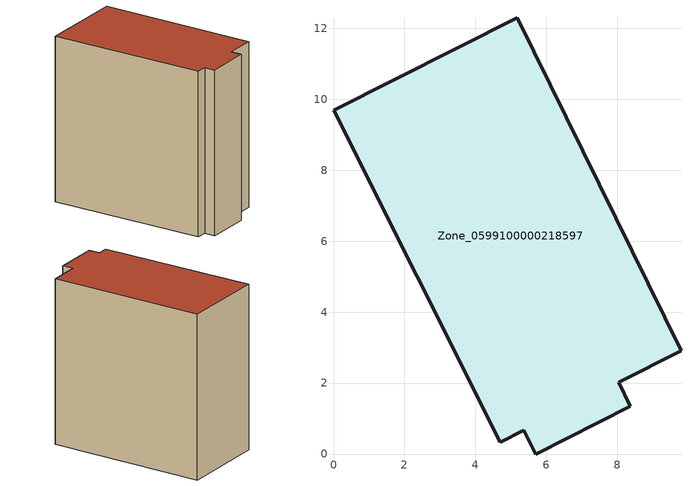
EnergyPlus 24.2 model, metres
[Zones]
Zone_0599100000218597
 floor ground (C_G): 8.04,2.02 8.37,1.35 5.7,0 5.36,0.67 4.7,0.33 0,9.69 5.18,12.29 9.8,2.91 z0
 wall outside (C_F): 5.18,12.29 0,9.69 4.7,0.33 5.36,0.67 5.7,0 8.37,1.35 8.04,2.02 9.8,2.91 5.18,12.29 z0:11.02
 roof outside (C_R): 8.04,2.02 9.8,2.91 5.18,12.29 0,9.69 4.7,0.33 5.36,0.67 5.7,0 8.37,1.35 z11.02
[BUILDING]
Pand.0599100000218597: North Axis=0; Terrain=City; Loads Convergence Tolerance Value=0.04; Temperature Convergence Tolerance Value=0.4; Solar Distribution=FullExterior; Maximum Number of Warmup Days=25; Minimum Number of Warmup Days=1
[Site:Location]
Rotterdam.The.Hague.AP_ZH_NLD Design_Conditions: Latitude=51.96; Longitude=4.45; Time Zone=1; Elevation=-4.5
[SITE:GROUNDTEMPERATURE:BUILDINGSURFACE]
18, 18, 18, 18, 18, 18, 18, 18, 18, 18, 18, 18
[MATERIAL] Thermal Absorptance=0.9; Solar Absorptance=0.7; Visible Absorptance=0.7
Name | Roughness | Thickness | Conductivity | Density | Specific Heat
G.TI.1946 | MediumSmooth | 0.15 | 1 | 540 | 1210
F.TI.1946 | Rough | 0.3 | 0.857143 | 1920 | 840
R.TI.1946 | MediumRough | 0.2 | 0.1 | 1500 | 1000
[CONSTRUCTION]
C_G: G.TI.1946
C_F: F.TI.1946
C_R: R.TI.1946
[ZONE]
Zone_0599100000218597: Type=1; Multiplier=1; Ceiling Height=Autocalculate; Volume=Autocalculate; Floor Area=autocalculate; Part of Total Floor Area=Yes
[ZONEINFILTRATION:DESIGNFLOWRATE]
Infil_Zone_0599100000218597: Zone or ZoneList or Space or SpaceList=Zone_0599100000218597; Schedule=AlwaysOn; Design Flow Rate Calculation Method=Flow/Area; Flow Rate per Floor Area=0.003; Constant Term Coefficient=1; Temperature Term Coefficient=0; Velocity Term Coefficient=0; Velocity Squared Term Coefficient=0
[HVACTEMPLATE:ZONE:IDEALLOADSAIRSYSTEM]
Zone_0599100000218597: Maximum Heating Supply Air Temperature=50; Minimum Cooling Supply Air Temperature=13; Maximum Heating Supply Air Humidity Ratio=0.0156; Minimum Cooling Supply Air Humidity Ratio=0.0077; Heating Limit=NoLimit; Cooling Limit=NoLimit; Dehumidification Control Type=ConstantSensibleHeatRatio; Cooling Sensible Heat Ratio=0.7; Dehumidification Setpoint=60; Humidification Control Type=None; Humidification Setpoint=30; Outdoor Air Method=None; Outdoor Air Flow Rate per Person=0.00944; Outdoor Air Flow Rate per Zone Floor Area=0; Outdoor Air Flow Rate per Zone=0; Demand Controlled Ventilation Type=None; Outdoor Air Economizer Type=NoEconomizer; Heat Recovery Type=None; Sensible Heat Recovery Effectiveness=0.7; Latent Heat Recovery Effectiveness=0.65
[ZONECONTROL:THERMOSTAT]
ThermostatControl_Zone_0599100000218597: Zone or ZoneList=Zone_0599100000218597; Control Type Schedule=DualSetpointControlType; Control 1=Thermostat_Zone_0599100000218597; Temperature Difference Between Cutout And Setpoint=0
[THERMOSTATSETPOINT:DUALSETPOINT]
Thermostat_Zone_0599100000218597: Heating Setpoint Temperature Schedule=HeatingSetpoint_Zone_0599100000218597; Cooling Setpoint Temperature Schedule=CoolingSetpoint_Zone_0599100000218597
[SCHEDULE:COMPACT]
HeatingSetpoint_Zone_0599100000218597: Through: 12/31, For: AllDays, Until: 24:00, 21
CoolingSetpoint_Zone_0599100000218597: Through: 12/31, For: AllDays, Until: 24:00, 24
DualSetpointControlType: Through: 12/31, For: AllDays, Until: 24:00, 4
AlwaysOn: Through: 12/31, For: AllDays, Until: 24:00, 1
